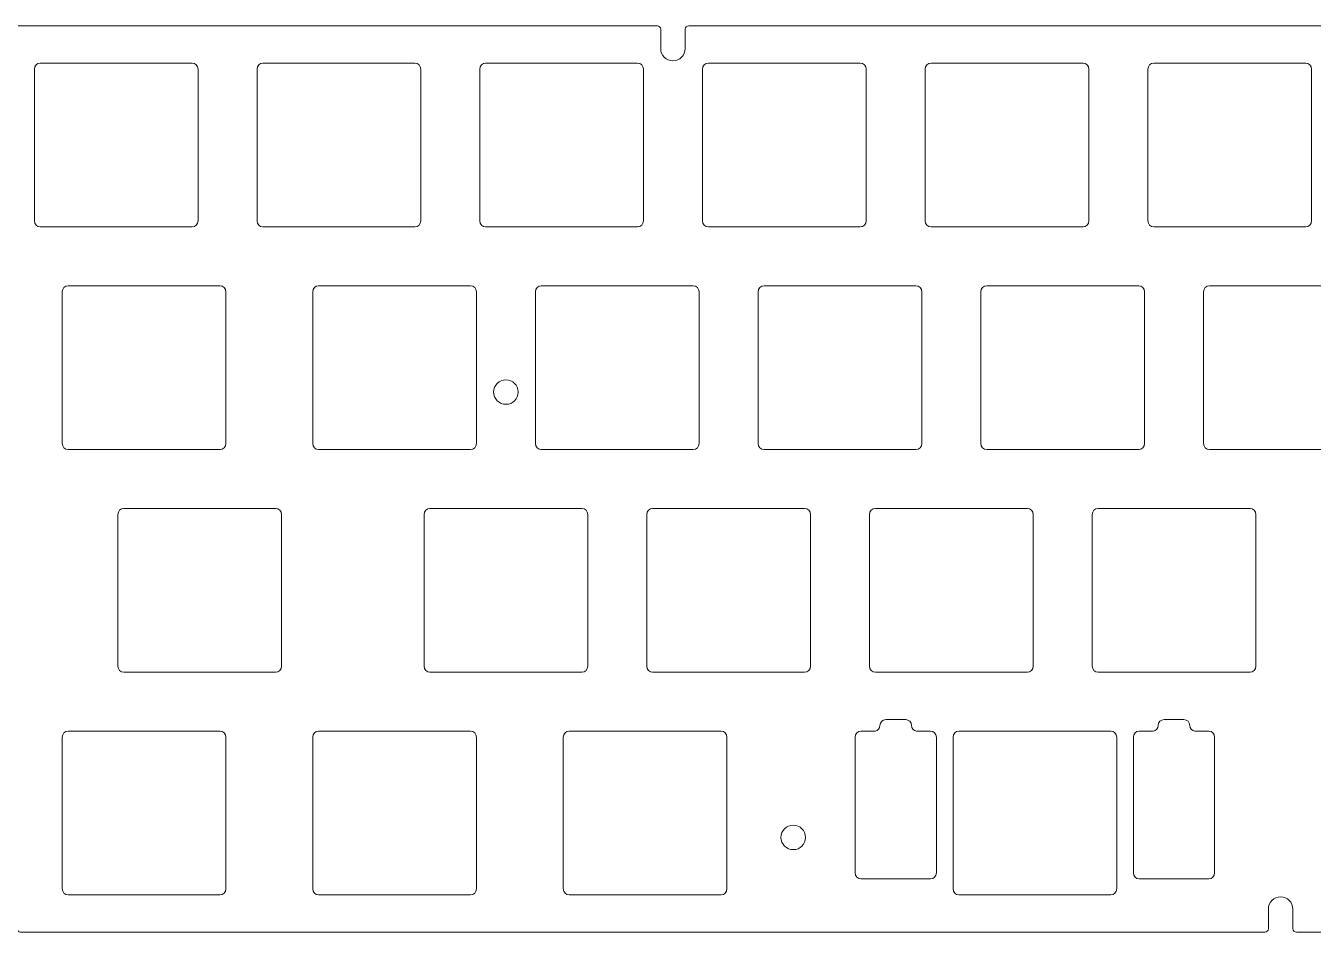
# Model space of a CAD drawing. Header units: millimetres. Extents: x -163 to 163, y -78 to -1.
# Drawn here: x -103 to 7.1, y -78.1 to -0.5 of the extents above; entities that cross this region are included whole.
import ezdxf

# ---------------------------------------------------------------- set-up
doc = ezdxf.new("R2010")
doc.units = ezdxf.units.MM
doc.header["$MEASUREMENT"] = 0
doc.layers.add('Layer 1', color=7, linetype='Continuous')

msp = doc.modelspace()

# ---------------------------------------------------------------- linework, layer by layer
at = {"layer": 'Layer 1', "lineweight": 9}
for points, knots in [([(-161.6501, -78.0785), (-162.1726, -78.0785), (-162.5999, -77.6509), (-162.5999, -77.1285), (-162.5999, -77.1285), (-162.5999, -77.1285), (-162.5999, -59.7034), (-162.5999, -59.7034), (-162.5999, -59.7034), (-162.5999, -59.5378), (-162.4656, -59.4035), (-162.2999, -59.4035), (-162.2999, -59.4035), (-162.2999, -59.4035), (-160.65, -59.4034), (-160.65, -59.4034), (-160.65, -59.4034), (-160.65, -59.4034), (-160.6498, -59.4035), (-160.6498, -59.4035), (-160.6498, -59.4035), (-160.0723, -59.4035), (-159.5999, -58.931), (-159.5999, -58.3536), (-159.5999, -58.3536), (-159.5999, -58.3536), (-159.5999, -58.3534), (-159.5999, -58.3534), (-159.5999, -58.3534), (-159.5999, -57.776), (-160.0723, -57.3035), (-160.6498, -57.3034), (-160.6498, -57.3034), (-160.6498, -57.3034), (-160.65, -57.3035), (-160.65, -57.3035), (-160.65, -57.3035), (-161.2333, -57.3035), (-161.7166, -57.3035), (-162.2999, -57.3035), (-162.2999, -57.3035), (-162.4656, -57.3035), (-162.5999, -57.1692), (-162.5999, -57.0034), (-162.5999, -57.0034), (-162.5999, -57.0034), (-162.5999, -1.4787), (-162.5999, -1.4787), (-162.5999, -1.4787), (-162.5999, -0.9563), (-162.1726, -0.5287), (-161.6501, -0.5287), (-161.6501, -0.5287), (-161.6501, -0.5287), (-144.2259, -0.5287), (-144.2259, -0.5287), (-144.2259, -0.5287), (-144.0602, -0.5287), (-143.9259, -0.663), (-143.9259, -0.8287), (-143.9259, -0.8287), (-143.9259, -0.8287), (-143.9259, -2.4786), (-143.9259, -2.4786), (-143.9259, -2.4786), (-143.9259, -2.4786), (-143.9259, -2.4788), (-143.9259, -2.4788), (-143.9259, -2.4788), (-143.9259, -3.0563), (-143.4535, -3.5287), (-142.8761, -3.5287), (-142.8761, -3.5287), (-142.8761, -3.5287), (-142.8758, -3.5287), (-142.8758, -3.5287), (-142.8758, -3.5287), (-142.2984, -3.5287), (-141.8259, -3.0563), (-141.8259, -2.4788), (-141.8259, -2.4788), (-141.8259, -2.4788), (-141.8259, -2.4786), (-141.8259, -2.4786), (-141.8259, -2.4786), (-141.8259, -1.862), (-141.8259, -1.4453), (-141.8259, -0.8287), (-141.8259, -0.8287), (-141.8259, -0.663), (-141.6916, -0.5287), (-141.5259, -0.5287), (-141.5259, -0.5287), (-141.5259, -0.5287), (-48.9756, -0.5287), (-48.9756, -0.5287), (-48.9756, -0.5287), (-48.8099, -0.5287), (-48.6756, -0.663), (-48.6756, -0.8287), (-48.6756, -0.8287), (-48.6756, -1.412), (-48.6756, -1.8953), (-48.6756, -2.4786), (-48.6756, -2.4786), (-48.6756, -2.4786), (-48.6756, -2.4788), (-48.6756, -2.4788), (-48.6756, -2.4788), (-48.6756, -3.0563), (-48.2032, -3.5287), (-47.6258, -3.5287), (-47.6258, -3.5287), (-47.6258, -3.5287), (-47.6255, -3.5287), (-47.6255, -3.5287), (-47.6255, -3.5287), (-47.0481, -3.5287), (-46.5756, -3.0563), (-46.5756, -2.4788), (-46.5756, -2.4788), (-46.5756, -2.4788), (-46.5756, -2.4786), (-46.5756, -2.4786), (-46.5756, -2.4786), (-46.5756, -1.8953), (-46.5756, -1.412), (-46.5756, -0.8287), (-46.5756, -0.8287), (-46.5756, -0.663), (-46.4413, -0.5287), (-46.2756, -0.5287), (-46.2756, -0.5287), (-46.2756, -0.5287), (46.2747, -0.5287), (46.2747, -0.5287), (46.2747, -0.5287), (46.4404, -0.5287), (46.5747, -0.663), (46.5747, -0.8287), (46.5747, -0.8287), (46.5747, -1.412), (46.5747, -1.8953), (46.5747, -2.4786), (46.5747, -2.4786), (46.5747, -2.4786), (46.5747, -2.4788), (46.5747, -2.4788), (46.5747, -2.4788), (46.5747, -3.0563), (47.0471, -3.5287), (47.6245, -3.5287), (47.6245, -3.5287), (47.6245, -3.5287), (47.6248, -3.5287), (47.6248, -3.5287), (47.6248, -3.5287), (48.2022, -3.5287), (48.6747, -3.0563), (48.6747, -2.4788), (48.6747, -2.4788), (48.6747, -2.4788), (48.6747, -2.4786), (48.6747, -2.4786), (48.6747, -2.4786), (48.6747, -2.4786), (48.6747, -0.8287), (48.6747, -0.8287), (48.6747, -0.8287), (48.6747, -0.663), (48.809, -0.5287), (48.9747, -0.5287), (48.9747, -0.5287), (48.9747, -0.5287), (141.5248, -0.5287), (141.5248, -0.5287), (141.5248, -0.5287), (141.6905, -0.5287), (141.8248, -0.663), (141.8248, -0.8287), (141.8248, -0.8287), (141.8248, -1.412), (141.8248, -1.8953), (141.8248, -2.4786), (141.8248, -2.4786), (141.8248, -2.4786), (141.8248, -2.4788), (141.8248, -2.4788), (141.8248, -2.4788), (141.8248, -3.0563), (142.2972, -3.5287), (142.8746, -3.5287), (142.8746, -3.5287), (142.8746, -3.5287), (142.8749, -3.5287), (142.8749, -3.5287), (142.8749, -3.5287), (143.4523, -3.5287), (143.9248, -3.0563), (143.9248, -2.4788), (143.9248, -2.4788), (143.9248, -2.4788), (143.9248, -2.4786), (143.9248, -2.4786), (143.9248, -2.4786), (143.9248, -1.8953), (143.9248, -1.412), (143.9248, -0.8287), (143.9248, -0.8287), (143.9248, -0.663), (144.0591, -0.5287), (144.2248, -0.5287), (144.2248, -0.5287), (144.2248, -0.5287), (161.6501, -0.5287), (161.6501, -0.5287), (161.6501, -0.5287), (162.1726, -0.5287), (162.5999, -0.9563), (162.5999, -1.4787), (162.5999, -1.4787), (162.5999, -1.4787), (162.5999, -57.0035), (162.5999, -57.0035), (162.5999, -57.0035), (162.5999, -57.1692), (162.4656, -57.3035), (162.2999, -57.3035), (162.2999, -57.3035), (161.7166, -57.3035), (161.2333, -57.3035), (160.65, -57.3035), (160.65, -57.3035), (160.65, -57.3035), (160.6498, -57.3035), (160.6498, -57.3035), (160.6498, -57.3035), (160.0723, -57.3035), (159.5999, -57.776), (159.5999, -58.3534), (159.5999, -58.3534), (159.5999, -58.3534), (159.5999, -58.3537), (159.5999, -58.3537), (159.5999, -58.3537), (159.5999, -58.9311), (160.0723, -59.4035), (160.6498, -59.4035), (160.6498, -59.4035), (160.6498, -59.4035), (160.65, -59.4035), (160.65, -59.4035), (160.65, -59.4035), (161.2333, -59.4035), (161.7166, -59.4035), (162.2999, -59.4035), (162.2999, -59.4035), (162.4656, -59.4035), (162.5999, -59.5378), (162.5999, -59.7035), (162.5999, -59.7035), (162.5999, -59.7035), (162.5999, -77.1285), (162.5999, -77.1285), (162.5999, -77.1285), (162.5999, -77.6509), (162.1726, -78.0785), (161.6501, -78.0785), (161.6501, -78.0785), (161.6501, -78.0785), (106.1257, -78.0785), (106.1257, -78.0785), (106.1257, -78.0785), (105.96, -78.0785), (105.8257, -77.9442), (105.8257, -77.7785), (105.8257, -77.7785), (105.8257, -77.1952), (105.8257, -76.6877), (105.8257, -76.1044), (105.8257, -76.1044), (105.8257, -76.1044), (105.8257, -76.1042), (105.8257, -76.1042), (105.8257, -76.1042), (105.8257, -75.5267), (105.3533, -75.0543), (104.7759, -75.0543), (104.7759, -75.0543), (104.7759, -75.0543), (104.7756, -75.0543), (104.7756, -75.0543), (104.7756, -75.0543), (104.1982, -75.0543), (103.7257, -75.5267), (103.7257, -76.1042), (103.7257, -76.1042), (103.7257, -76.1042), (103.7257, -76.1044), (103.7257, -76.1044), (103.7257, -76.1044), (103.7257, -76.6877), (103.7257, -77.1952), (103.7257, -77.7785), (103.7257, -77.7785), (103.7257, -77.9442), (103.5914, -78.0785), (103.4257, -78.0785), (103.4257, -78.0785), (103.4257, -78.0785), (5.7039, -78.0785), (5.7039, -78.0785), (5.7039, -78.0785), (5.5382, -78.0785), (5.4039, -77.9442), (5.4039, -77.7785), (5.4039, -77.7785), (5.4039, -77.1869), (5.4039, -76.6952), (5.4039, -76.1036), (5.4039, -76.1036), (5.4039, -76.1036), (5.4039, -76.1034), (5.4039, -76.1034), (5.4039, -76.1034), (5.4039, -75.5259), (4.9315, -75.0535), (4.3541, -75.0535), (4.3541, -75.0535), (4.3541, -75.0535), (4.3538, -75.0535), (4.3538, -75.0535), (4.3538, -75.0535), (3.7764, -75.0535), (3.3039, -75.5259), (3.3039, -76.1034), (3.3039, -76.1034), (3.3039, -76.1034), (3.3039, -76.1036), (3.3039, -76.1036), (3.3039, -76.1036), (3.3039, -76.6952), (3.3039, -77.1869), (3.3039, -77.7785), (3.3039, -77.7785), (3.3039, -77.9442), (3.1696, -78.0785), (3.0039, -78.0785), (3.0039, -78.0785), (3.0039, -78.0785), (-103.4224, -78.0785), (-103.4224, -78.0785), (-103.4224, -78.0785), (-103.5881, -78.0785), (-103.7224, -77.9442), (-103.7224, -77.7785), (-103.7224, -77.7785), (-103.7224, -77.1869), (-103.7224, -76.6952), (-103.7224, -76.1036), (-103.7224, -76.1036), (-103.7224, -76.1036), (-103.7224, -76.1034), (-103.7224, -76.1034), (-103.7224, -76.1034), (-103.7224, -75.5259), (-104.1948, -75.0535), (-104.7722, -75.0535), (-104.7722, -75.0535), (-104.7722, -75.0535), (-104.7725, -75.0535), (-104.7725, -75.0535), (-104.7725, -75.0535), (-105.3499, -75.0535), (-105.8224, -75.5259), (-105.8224, -76.1034), (-105.8224, -76.1034), (-105.8224, -76.1034), (-105.8224, -76.1036), (-105.8224, -76.1036), (-105.8224, -76.1036), (-105.8224, -76.6952), (-105.8224, -77.1869), (-105.8224, -77.7785), (-105.8224, -77.7785), (-105.8224, -77.9442), (-105.9567, -78.0785), (-106.1224, -78.0785), (-106.1224, -78.0785), (-106.1224, -78.0785), (-161.6501, -78.0785), (-161.6501, -78.0785)], [0, 0, 0, 0, 0.01010101, 0.01010101, 0.01010101, 0.01010101, 0.02020202, 0.02020202, 0.02020202, 0.02020202, 0.03030303, 0.03030303, 0.03030303, 0.03030303, 0.04040404, 0.04040404, 0.04040404, 0.04040404, 0.05050505, 0.05050505, 0.05050505, 0.05050505, 0.06060606, 0.06060606, 0.06060606, 0.06060606, 0.07070707, 0.07070707, 0.07070707, 0.07070707, 0.08080808, 0.08080808, 0.08080808, 0.08080808, 0.09090909, 0.09090909, 0.09090909, 0.09090909, 0.1010101, 0.1010101, 0.1010101, 0.1010101, 0.11111111, 0.11111111, 0.11111111, 0.11111111, 0.12121212, 0.12121212, 0.12121212, 0.12121212, 0.13131313, 0.13131313, 0.13131313, 0.13131313, 0.14141414, 0.14141414, 0.14141414, 0.14141414, 0.15151515, 0.15151515, 0.15151515, 0.15151515, 0.16161616, 0.16161616, 0.16161616, 0.16161616, 0.17171717, 0.17171717, 0.17171717, 0.17171717, 0.18181818, 0.18181818, 0.18181818, 0.18181818, 0.19191919, 0.19191919, 0.19191919, 0.19191919, 0.2020202, 0.2020202, 0.2020202, 0.2020202, 0.21212121, 0.21212121, 0.21212121, 0.21212121, 0.22222222, 0.22222222, 0.22222222, 0.22222222, 0.23232323, 0.23232323, 0.23232323, 0.23232323, 0.24242424, 0.24242424, 0.24242424, 0.24242424, 0.25252525, 0.25252525, 0.25252525, 0.25252525, 0.26262626, 0.26262626, 0.26262626, 0.26262626, 0.27272727, 0.27272727, 0.27272727, 0.27272727, 0.28282828, 0.28282828, 0.28282828, 0.28282828, 0.29292929, 0.29292929, 0.29292929, 0.29292929, 0.3030303, 0.3030303, 0.3030303, 0.3030303, 0.31313131, 0.31313131, 0.31313131, 0.31313131, 0.32323232, 0.32323232, 0.32323232, 0.32323232, 0.33333333, 0.33333333, 0.33333333, 0.33333333, 0.34343434, 0.34343434, 0.34343434, 0.34343434, 0.35353535, 0.35353535, 0.35353535, 0.35353535, 0.36363636, 0.36363636, 0.36363636, 0.36363636, 0.37373737, 0.37373737, 0.37373737, 0.37373737, 0.38383838, 0.38383838, 0.38383838, 0.38383838, 0.39393939, 0.39393939, 0.39393939, 0.39393939, 0.4040404, 0.4040404, 0.4040404, 0.4040404, 0.41414141, 0.41414141, 0.41414141, 0.41414141, 0.42424242, 0.42424242, 0.42424242, 0.42424242, 0.43434343, 0.43434343, 0.43434343, 0.43434343, 0.44444444, 0.44444444, 0.44444444, 0.44444444, 0.45454545, 0.45454545, 0.45454545, 0.45454545, 0.46464646, 0.46464646, 0.46464646, 0.46464646, 0.47474747, 0.47474747, 0.47474747, 0.47474747, 0.48484848, 0.48484848, 0.48484848, 0.48484848, 0.49494949, 0.49494949, 0.49494949, 0.49494949, 0.50505051, 0.50505051, 0.50505051, 0.50505051, 0.51515152, 0.51515152, 0.51515152, 0.51515152, 0.52525253, 0.52525253, 0.52525253, 0.52525253, 0.53535354, 0.53535354, 0.53535354, 0.53535354, 0.54545455, 0.54545455, 0.54545455, 0.54545455, 0.55555556, 0.55555556, 0.55555556, 0.55555556, 0.56565657, 0.56565657, 0.56565657, 0.56565657, 0.57575758, 0.57575758, 0.57575758, 0.57575758, 0.58585859, 0.58585859, 0.58585859, 0.58585859, 0.5959596, 0.5959596, 0.5959596, 0.5959596, 0.60606061, 0.60606061, 0.60606061, 0.60606061, 0.61616162, 0.61616162, 0.61616162, 0.61616162, 0.62626263, 0.62626263, 0.62626263, 0.62626263, 0.63636364, 0.63636364, 0.63636364, 0.63636364, 0.64646465, 0.64646465, 0.64646465, 0.64646465, 0.65656566, 0.65656566, 0.65656566, 0.65656566, 0.66666667, 0.66666667, 0.66666667, 0.66666667, 0.67676768, 0.67676768, 0.67676768, 0.67676768, 0.68686869, 0.68686869, 0.68686869, 0.68686869, 0.6969697, 0.6969697, 0.6969697, 0.6969697, 0.70707071, 0.70707071, 0.70707071, 0.70707071, 0.71717172, 0.71717172, 0.71717172, 0.71717172, 0.72727273, 0.72727273, 0.72727273, 0.72727273, 0.73737374, 0.73737374, 0.73737374, 0.73737374, 0.74747475, 0.74747475, 0.74747475, 0.74747475, 0.75757576, 0.75757576, 0.75757576, 0.75757576, 0.76767677, 0.76767677, 0.76767677, 0.76767677, 0.77777778, 0.77777778, 0.77777778, 0.77777778, 0.78787879, 0.78787879, 0.78787879, 0.78787879, 0.7979798, 0.7979798, 0.7979798, 0.7979798, 0.80808081, 0.80808081, 0.80808081, 0.80808081, 0.81818182, 0.81818182, 0.81818182, 0.81818182, 0.82828283, 0.82828283, 0.82828283, 0.82828283, 0.83838384, 0.83838384, 0.83838384, 0.83838384, 0.84848485, 0.84848485, 0.84848485, 0.84848485, 0.85858586, 0.85858586, 0.85858586, 0.85858586, 0.86868687, 0.86868687, 0.86868687, 0.86868687, 0.87878788, 0.87878788, 0.87878788, 0.87878788, 0.88888889, 0.88888889, 0.88888889, 0.88888889, 0.8989899, 0.8989899, 0.8989899, 0.8989899, 0.90909091, 0.90909091, 0.90909091, 0.90909091, 0.91919192, 0.91919192, 0.91919192, 0.91919192, 0.92929293, 0.92929293, 0.92929293, 0.92929293, 0.93939394, 0.93939394, 0.93939394, 0.93939394, 0.94949495, 0.94949495, 0.94949495, 0.94949495, 0.95959596, 0.95959596, 0.95959596, 0.95959596, 0.96969697, 0.96969697, 0.96969697, 0.96969697, 0.97979798, 0.97979798, 0.97979798, 0.97979798, 1, 1, 1, 1]), ([(-101.7497, -3.7289), (-101.7497, -3.7289), (-88.7495, -3.7289), (-88.7495, -3.7289), (-88.7495, -3.7289), (-88.4745, -3.7289), (-88.2496, -3.9539), (-88.2496, -4.2289), (-88.2496, -4.2289), (-88.2496, -4.2289), (-88.2496, -17.2289), (-88.2496, -17.2289), (-88.2496, -17.2289), (-88.2496, -17.5039), (-88.4745, -17.7289), (-88.7495, -17.7289), (-88.7495, -17.7289), (-88.7495, -17.7289), (-101.7497, -17.7289), (-101.7497, -17.7289), (-101.7497, -17.7289), (-102.0247, -17.7289), (-102.2496, -17.5039), (-102.2496, -17.2289), (-102.2496, -17.2289), (-102.2496, -17.2289), (-102.2496, -4.2289), (-102.2496, -4.2289), (-102.2496, -4.2289), (-102.2496, -3.9539), (-102.0247, -3.7289), (-101.7497, -3.7289)], [0, 0, 0, 0, 0.11111111, 0.11111111, 0.11111111, 0.11111111, 0.22222222, 0.22222222, 0.22222222, 0.22222222, 0.33333333, 0.33333333, 0.33333333, 0.33333333, 0.44444444, 0.44444444, 0.44444444, 0.44444444, 0.55555556, 0.55555556, 0.55555556, 0.55555556, 0.66666667, 0.66666667, 0.66666667, 0.66666667, 0.77777778, 0.77777778, 0.77777778, 0.77777778, 1, 1, 1, 1]), ([(-82.6995, -3.7289), (-82.6995, -3.7289), (-69.6993, -3.7289), (-69.6993, -3.7289), (-69.6993, -3.7289), (-69.4243, -3.7289), (-69.1994, -3.9539), (-69.1994, -4.2289), (-69.1994, -4.2289), (-69.1994, -4.2289), (-69.1994, -17.2289), (-69.1994, -17.2289), (-69.1994, -17.2289), (-69.1994, -17.5039), (-69.4243, -17.7289), (-69.6993, -17.7289), (-69.6993, -17.7289), (-69.6993, -17.7289), (-82.6995, -17.7289), (-82.6995, -17.7289), (-82.6995, -17.7289), (-82.9745, -17.7289), (-83.1994, -17.5039), (-83.1994, -17.2289), (-83.1994, -17.2289), (-83.1994, -17.2289), (-83.1994, -4.2289), (-83.1994, -4.2289), (-83.1994, -4.2289), (-83.1994, -3.9539), (-82.9745, -3.7289), (-82.6995, -3.7289)], [0, 0, 0, 0, 0.11111111, 0.11111111, 0.11111111, 0.11111111, 0.22222222, 0.22222222, 0.22222222, 0.22222222, 0.33333333, 0.33333333, 0.33333333, 0.33333333, 0.44444444, 0.44444444, 0.44444444, 0.44444444, 0.55555556, 0.55555556, 0.55555556, 0.55555556, 0.66666667, 0.66666667, 0.66666667, 0.66666667, 0.77777778, 0.77777778, 0.77777778, 0.77777778, 1, 1, 1, 1]), ([(-63.6495, -3.7289), (-63.6495, -3.7289), (-50.6493, -3.7289), (-50.6493, -3.7289), (-50.6493, -3.7289), (-50.3743, -3.7289), (-50.1494, -3.9539), (-50.1494, -4.2289), (-50.1494, -4.2289), (-50.1494, -4.2289), (-50.1494, -17.2289), (-50.1494, -17.2289), (-50.1494, -17.2289), (-50.1494, -17.5039), (-50.3743, -17.7289), (-50.6493, -17.7289), (-50.6493, -17.7289), (-50.6493, -17.7289), (-63.6495, -17.7289), (-63.6495, -17.7289), (-63.6495, -17.7289), (-63.9245, -17.7289), (-64.1494, -17.5039), (-64.1494, -17.2289), (-64.1494, -17.2289), (-64.1494, -17.2289), (-64.1494, -4.2289), (-64.1494, -4.2289), (-64.1494, -4.2289), (-64.1494, -3.9539), (-63.9245, -3.7289), (-63.6495, -3.7289)], [0, 0, 0, 0, 0.11111111, 0.11111111, 0.11111111, 0.11111111, 0.22222222, 0.22222222, 0.22222222, 0.22222222, 0.33333333, 0.33333333, 0.33333333, 0.33333333, 0.44444444, 0.44444444, 0.44444444, 0.44444444, 0.55555556, 0.55555556, 0.55555556, 0.55555556, 0.66666667, 0.66666667, 0.66666667, 0.66666667, 0.77777778, 0.77777778, 0.77777778, 0.77777778, 1, 1, 1, 1]), ([(-44.5997, -3.7289), (-44.5997, -3.7289), (-31.5995, -3.7289), (-31.5995, -3.7289), (-31.5995, -3.7289), (-31.3245, -3.7289), (-31.0996, -3.9539), (-31.0996, -4.2289), (-31.0996, -4.2289), (-31.0996, -4.2289), (-31.0996, -17.2289), (-31.0996, -17.2289), (-31.0996, -17.2289), (-31.0996, -17.5039), (-31.3245, -17.7289), (-31.5995, -17.7289), (-31.5995, -17.7289), (-31.5995, -17.7289), (-44.5997, -17.7289), (-44.5997, -17.7289), (-44.5997, -17.7289), (-44.8747, -17.7289), (-45.0996, -17.5039), (-45.0996, -17.2289), (-45.0996, -17.2289), (-45.0996, -17.2289), (-45.0996, -4.2289), (-45.0996, -4.2289), (-45.0996, -4.2289), (-45.0996, -3.9539), (-44.8747, -3.7289), (-44.5997, -3.7289)], [0, 0, 0, 0, 0.11111111, 0.11111111, 0.11111111, 0.11111111, 0.22222222, 0.22222222, 0.22222222, 0.22222222, 0.33333333, 0.33333333, 0.33333333, 0.33333333, 0.44444444, 0.44444444, 0.44444444, 0.44444444, 0.55555556, 0.55555556, 0.55555556, 0.55555556, 0.66666667, 0.66666667, 0.66666667, 0.66666667, 0.77777778, 0.77777778, 0.77777778, 0.77777778, 1, 1, 1, 1]), ([(-25.5495, -3.7289), (-25.5495, -3.7289), (-12.5493, -3.7289), (-12.5493, -3.7289), (-12.5493, -3.7289), (-12.2743, -3.7289), (-12.0494, -3.9539), (-12.0494, -4.2289), (-12.0494, -4.2289), (-12.0494, -4.2289), (-12.0494, -17.2289), (-12.0494, -17.2289), (-12.0494, -17.2289), (-12.0494, -17.5039), (-12.2743, -17.7289), (-12.5493, -17.7289), (-12.5493, -17.7289), (-12.5493, -17.7289), (-25.5495, -17.7289), (-25.5495, -17.7289), (-25.5495, -17.7289), (-25.8245, -17.7289), (-26.0494, -17.5039), (-26.0494, -17.2289), (-26.0494, -17.2289), (-26.0494, -17.2289), (-26.0494, -4.2289), (-26.0494, -4.2289), (-26.0494, -4.2289), (-26.0494, -3.9539), (-25.8245, -3.7289), (-25.5495, -3.7289)], [0, 0, 0, 0, 0.11111111, 0.11111111, 0.11111111, 0.11111111, 0.22222222, 0.22222222, 0.22222222, 0.22222222, 0.33333333, 0.33333333, 0.33333333, 0.33333333, 0.44444444, 0.44444444, 0.44444444, 0.44444444, 0.55555556, 0.55555556, 0.55555556, 0.55555556, 0.66666667, 0.66666667, 0.66666667, 0.66666667, 0.77777778, 0.77777778, 0.77777778, 0.77777778, 1, 1, 1, 1]), ([(-6.4995, -3.7289), (-6.4995, -3.7289), (6.5007, -3.7289), (6.5007, -3.7289), (6.5007, -3.7289), (6.7757, -3.7289), (7.0006, -3.9539), (7.0006, -4.2289), (7.0006, -4.2289), (7.0006, -4.2289), (7.0006, -17.2289), (7.0006, -17.2289), (7.0006, -17.2289), (7.0006, -17.5039), (6.7757, -17.7289), (6.5007, -17.7289), (6.5007, -17.7289), (6.5007, -17.7289), (-6.4995, -17.7289), (-6.4995, -17.7289), (-6.4995, -17.7289), (-6.7745, -17.7289), (-6.9994, -17.5039), (-6.9994, -17.2289), (-6.9994, -17.2289), (-6.9994, -17.2289), (-6.9994, -4.2289), (-6.9994, -4.2289), (-6.9994, -4.2289), (-6.9994, -3.9539), (-6.7745, -3.7289), (-6.4995, -3.7289)], [0, 0, 0, 0, 0.11111111, 0.11111111, 0.11111111, 0.11111111, 0.22222222, 0.22222222, 0.22222222, 0.22222222, 0.33333333, 0.33333333, 0.33333333, 0.33333333, 0.44444444, 0.44444444, 0.44444444, 0.44444444, 0.55555556, 0.55555556, 0.55555556, 0.55555556, 0.66666667, 0.66666667, 0.66666667, 0.66666667, 0.77777778, 0.77777778, 0.77777778, 0.77777778, 1, 1, 1, 1]), ([(-99.3687, -22.7784), (-99.3687, -22.7784), (-86.3685, -22.7784), (-86.3685, -22.7784), (-86.3685, -22.7784), (-86.0935, -22.7784), (-85.8686, -23.0034), (-85.8686, -23.2784), (-85.8686, -23.2784), (-85.8686, -23.2784), (-85.8686, -36.2784), (-85.8686, -36.2784), (-85.8686, -36.2784), (-85.8686, -36.5534), (-86.0935, -36.7784), (-86.3685, -36.7784), (-86.3685, -36.7784), (-86.3685, -36.7784), (-99.3687, -36.7784), (-99.3687, -36.7784), (-99.3687, -36.7784), (-99.6437, -36.7784), (-99.8686, -36.5534), (-99.8686, -36.2784), (-99.8686, -36.2784), (-99.8686, -36.2784), (-99.8686, -23.2784), (-99.8686, -23.2784), (-99.8686, -23.2784), (-99.8686, -23.0034), (-99.6437, -22.7784), (-99.3687, -22.7784)], [0, 0, 0, 0, 0.11111111, 0.11111111, 0.11111111, 0.11111111, 0.22222222, 0.22222222, 0.22222222, 0.22222222, 0.33333333, 0.33333333, 0.33333333, 0.33333333, 0.44444444, 0.44444444, 0.44444444, 0.44444444, 0.55555556, 0.55555556, 0.55555556, 0.55555556, 0.66666667, 0.66666667, 0.66666667, 0.66666667, 0.77777778, 0.77777778, 0.77777778, 0.77777778, 1, 1, 1, 1]), ([(-77.9374, -22.7784), (-77.9374, -22.7784), (-64.9372, -22.7784), (-64.9372, -22.7784), (-64.9372, -22.7784), (-64.6622, -22.7784), (-64.4373, -23.0034), (-64.4373, -23.2784), (-64.4373, -23.2784), (-64.4373, -23.2784), (-64.4373, -36.2784), (-64.4373, -36.2784), (-64.4373, -36.2784), (-64.4373, -36.5534), (-64.6622, -36.7784), (-64.9372, -36.7784), (-64.9372, -36.7784), (-64.9372, -36.7784), (-77.9374, -36.7784), (-77.9374, -36.7784), (-77.9374, -36.7784), (-78.2124, -36.7784), (-78.4373, -36.5534), (-78.4373, -36.2784), (-78.4373, -36.2784), (-78.4373, -36.2784), (-78.4373, -23.2784), (-78.4373, -23.2784), (-78.4373, -23.2784), (-78.4373, -23.0034), (-78.2124, -22.7784), (-77.9374, -22.7784)], [0, 0, 0, 0, 0.11111111, 0.11111111, 0.11111111, 0.11111111, 0.22222222, 0.22222222, 0.22222222, 0.22222222, 0.33333333, 0.33333333, 0.33333333, 0.33333333, 0.44444444, 0.44444444, 0.44444444, 0.44444444, 0.55555556, 0.55555556, 0.55555556, 0.55555556, 0.66666667, 0.66666667, 0.66666667, 0.66666667, 0.77777778, 0.77777778, 0.77777778, 0.77777778, 1, 1, 1, 1]), ([(-58.8874, -22.7784), (-58.8874, -22.7784), (-45.8872, -22.7784), (-45.8872, -22.7784), (-45.8872, -22.7784), (-45.6122, -22.7784), (-45.3873, -23.0034), (-45.3873, -23.2784), (-45.3873, -23.2784), (-45.3873, -23.2784), (-45.3873, -36.2784), (-45.3873, -36.2784), (-45.3873, -36.2784), (-45.3873, -36.5534), (-45.6122, -36.7784), (-45.8872, -36.7784), (-45.8872, -36.7784), (-45.8872, -36.7784), (-58.8874, -36.7784), (-58.8874, -36.7784), (-58.8874, -36.7784), (-59.1624, -36.7784), (-59.3873, -36.5534), (-59.3873, -36.2784), (-59.3873, -36.2784), (-59.3873, -36.2784), (-59.3873, -23.2784), (-59.3873, -23.2784), (-59.3873, -23.2784), (-59.3873, -23.0034), (-59.1624, -22.7784), (-58.8874, -22.7784)], [0, 0, 0, 0, 0.11111111, 0.11111111, 0.11111111, 0.11111111, 0.22222222, 0.22222222, 0.22222222, 0.22222222, 0.33333333, 0.33333333, 0.33333333, 0.33333333, 0.44444444, 0.44444444, 0.44444444, 0.44444444, 0.55555556, 0.55555556, 0.55555556, 0.55555556, 0.66666667, 0.66666667, 0.66666667, 0.66666667, 0.77777778, 0.77777778, 0.77777778, 0.77777778, 1, 1, 1, 1]), ([(-39.8376, -22.7784), (-39.8376, -22.7784), (-26.8374, -22.7784), (-26.8374, -22.7784), (-26.8374, -22.7784), (-26.5624, -22.7784), (-26.3375, -23.0034), (-26.3375, -23.2784), (-26.3375, -23.2784), (-26.3375, -23.2784), (-26.3375, -36.2784), (-26.3375, -36.2784), (-26.3375, -36.2784), (-26.3375, -36.5534), (-26.5624, -36.7784), (-26.8374, -36.7784), (-26.8374, -36.7784), (-26.8374, -36.7784), (-39.8376, -36.7784), (-39.8376, -36.7784), (-39.8376, -36.7784), (-40.1126, -36.7784), (-40.3375, -36.5534), (-40.3375, -36.2784), (-40.3375, -36.2784), (-40.3375, -36.2784), (-40.3375, -23.2784), (-40.3375, -23.2784), (-40.3375, -23.2784), (-40.3375, -23.0034), (-40.1126, -22.7784), (-39.8376, -22.7784)], [0, 0, 0, 0, 0.11111111, 0.11111111, 0.11111111, 0.11111111, 0.22222222, 0.22222222, 0.22222222, 0.22222222, 0.33333333, 0.33333333, 0.33333333, 0.33333333, 0.44444444, 0.44444444, 0.44444444, 0.44444444, 0.55555556, 0.55555556, 0.55555556, 0.55555556, 0.66666667, 0.66666667, 0.66666667, 0.66666667, 0.77777778, 0.77777778, 0.77777778, 0.77777778, 1, 1, 1, 1]), ([(-20.7874, -22.7784), (-20.7874, -22.7784), (-7.7872, -22.7784), (-7.7872, -22.7784), (-7.7872, -22.7784), (-7.5122, -22.7784), (-7.2873, -23.0034), (-7.2873, -23.2784), (-7.2873, -23.2784), (-7.2873, -23.2784), (-7.2873, -36.2784), (-7.2873, -36.2784), (-7.2873, -36.2784), (-7.2873, -36.5534), (-7.5122, -36.7784), (-7.7872, -36.7784), (-7.7872, -36.7784), (-7.7872, -36.7784), (-20.7874, -36.7784), (-20.7874, -36.7784), (-20.7874, -36.7784), (-21.0624, -36.7784), (-21.2873, -36.5534), (-21.2873, -36.2784), (-21.2873, -36.2784), (-21.2873, -36.2784), (-21.2873, -23.2784), (-21.2873, -23.2784), (-21.2873, -23.2784), (-21.2873, -23.0034), (-21.0624, -22.7784), (-20.7874, -22.7784)], [0, 0, 0, 0, 0.11111111, 0.11111111, 0.11111111, 0.11111111, 0.22222222, 0.22222222, 0.22222222, 0.22222222, 0.33333333, 0.33333333, 0.33333333, 0.33333333, 0.44444444, 0.44444444, 0.44444444, 0.44444444, 0.55555556, 0.55555556, 0.55555556, 0.55555556, 0.66666667, 0.66666667, 0.66666667, 0.66666667, 0.77777778, 0.77777778, 0.77777778, 0.77777778, 1, 1, 1, 1]), ([(-1.7374, -22.7784), (-1.7374, -22.7784), (11.2628, -22.7784), (11.2628, -22.7784), (11.2628, -22.7784), (11.5378, -22.7784), (11.7627, -23.0034), (11.7627, -23.2784), (11.7627, -23.2784), (11.7627, -23.2784), (11.7627, -36.2784), (11.7627, -36.2784), (11.7627, -36.2784), (11.7627, -36.5534), (11.5378, -36.7784), (11.2628, -36.7784), (11.2628, -36.7784), (11.2628, -36.7784), (-1.7374, -36.7784), (-1.7374, -36.7784), (-1.7374, -36.7784), (-2.0124, -36.7784), (-2.2373, -36.5534), (-2.2373, -36.2784), (-2.2373, -36.2784), (-2.2373, -36.2784), (-2.2373, -23.2784), (-2.2373, -23.2784), (-2.2373, -23.2784), (-2.2373, -23.0034), (-2.0124, -22.7784), (-1.7374, -22.7784)], [0, 0, 0, 0, 0.11111111, 0.11111111, 0.11111111, 0.11111111, 0.22222222, 0.22222222, 0.22222222, 0.22222222, 0.33333333, 0.33333333, 0.33333333, 0.33333333, 0.44444444, 0.44444444, 0.44444444, 0.44444444, 0.55555556, 0.55555556, 0.55555556, 0.55555556, 0.66666667, 0.66666667, 0.66666667, 0.66666667, 0.77777778, 0.77777778, 0.77777778, 0.77777778, 1, 1, 1, 1]), ([(-61.913, -30.8134), (-62.4929, -30.8134), (-62.963, -31.2835), (-62.963, -31.8634), (-62.963, -31.8634), (-62.963, -32.4433), (-62.4929, -32.9134), (-61.913, -32.9134), (-61.913, -32.9134), (-61.3331, -32.9134), (-60.863, -32.4433), (-60.863, -31.8634), (-60.863, -31.8634), (-60.863, -31.2835), (-61.3331, -30.8134), (-61.913, -30.8134)], [0, 0, 0, 0, 0.2, 0.2, 0.2, 0.2, 0.4, 0.4, 0.4, 0.4, 0.6, 0.6, 0.6, 0.6, 1, 1, 1, 1]), ([(-94.6062, -41.8284), (-94.6062, -41.8284), (-81.606, -41.8284), (-81.606, -41.8284), (-81.606, -41.8284), (-81.331, -41.8284), (-81.1061, -42.0534), (-81.1061, -42.3284), (-81.1061, -42.3284), (-81.1061, -42.3284), (-81.1061, -55.3284), (-81.1061, -55.3284), (-81.1061, -55.3284), (-81.1061, -55.6034), (-81.331, -55.8284), (-81.606, -55.8284), (-81.606, -55.8284), (-81.606, -55.8284), (-94.6062, -55.8284), (-94.6062, -55.8284), (-94.6062, -55.8284), (-94.8812, -55.8284), (-95.1061, -55.6034), (-95.1061, -55.3284), (-95.1061, -55.3284), (-95.1061, -55.3284), (-95.1061, -42.3284), (-95.1061, -42.3284), (-95.1061, -42.3284), (-95.1061, -42.0534), (-94.8812, -41.8284), (-94.6062, -41.8284)], [0, 0, 0, 0, 0.11111111, 0.11111111, 0.11111111, 0.11111111, 0.22222222, 0.22222222, 0.22222222, 0.22222222, 0.33333333, 0.33333333, 0.33333333, 0.33333333, 0.44444444, 0.44444444, 0.44444444, 0.44444444, 0.55555556, 0.55555556, 0.55555556, 0.55555556, 0.66666667, 0.66666667, 0.66666667, 0.66666667, 0.77777778, 0.77777778, 0.77777778, 0.77777778, 1, 1, 1, 1]), ([(-68.4124, -41.8284), (-68.4124, -41.8284), (-55.4122, -41.8284), (-55.4122, -41.8284), (-55.4122, -41.8284), (-55.1372, -41.8284), (-54.9123, -42.0534), (-54.9123, -42.3284), (-54.9123, -42.3284), (-54.9123, -42.3284), (-54.9123, -55.3284), (-54.9123, -55.3284), (-54.9123, -55.3284), (-54.9123, -55.6034), (-55.1372, -55.8284), (-55.4122, -55.8284), (-55.4122, -55.8284), (-55.4122, -55.8284), (-68.4124, -55.8284), (-68.4124, -55.8284), (-68.4124, -55.8284), (-68.6874, -55.8284), (-68.9123, -55.6034), (-68.9123, -55.3284), (-68.9123, -55.3284), (-68.9123, -55.3284), (-68.9123, -42.3284), (-68.9123, -42.3284), (-68.9123, -42.3284), (-68.9123, -42.0534), (-68.6874, -41.8284), (-68.4124, -41.8284)], [0, 0, 0, 0, 0.11111111, 0.11111111, 0.11111111, 0.11111111, 0.22222222, 0.22222222, 0.22222222, 0.22222222, 0.33333333, 0.33333333, 0.33333333, 0.33333333, 0.44444444, 0.44444444, 0.44444444, 0.44444444, 0.55555556, 0.55555556, 0.55555556, 0.55555556, 0.66666667, 0.66666667, 0.66666667, 0.66666667, 0.77777778, 0.77777778, 0.77777778, 0.77777778, 1, 1, 1, 1]), ([(-49.3624, -41.8284), (-49.3624, -41.8284), (-36.3622, -41.8284), (-36.3622, -41.8284), (-36.3622, -41.8284), (-36.0872, -41.8284), (-35.8623, -42.0534), (-35.8623, -42.3284), (-35.8623, -42.3284), (-35.8623, -42.3284), (-35.8623, -55.3284), (-35.8623, -55.3284), (-35.8623, -55.3284), (-35.8623, -55.6034), (-36.0872, -55.8284), (-36.3622, -55.8284), (-36.3622, -55.8284), (-36.3622, -55.8284), (-49.3624, -55.8284), (-49.3624, -55.8284), (-49.3624, -55.8284), (-49.6374, -55.8284), (-49.8623, -55.6034), (-49.8623, -55.3284), (-49.8623, -55.3284), (-49.8623, -55.3284), (-49.8623, -42.3284), (-49.8623, -42.3284), (-49.8623, -42.3284), (-49.8623, -42.0534), (-49.6374, -41.8284), (-49.3624, -41.8284)], [0, 0, 0, 0, 0.11111111, 0.11111111, 0.11111111, 0.11111111, 0.22222222, 0.22222222, 0.22222222, 0.22222222, 0.33333333, 0.33333333, 0.33333333, 0.33333333, 0.44444444, 0.44444444, 0.44444444, 0.44444444, 0.55555556, 0.55555556, 0.55555556, 0.55555556, 0.66666667, 0.66666667, 0.66666667, 0.66666667, 0.77777778, 0.77777778, 0.77777778, 0.77777778, 1, 1, 1, 1]), ([(-30.3126, -41.8284), (-30.3126, -41.8284), (-17.3124, -41.8284), (-17.3124, -41.8284), (-17.3124, -41.8284), (-17.0374, -41.8284), (-16.8125, -42.0534), (-16.8125, -42.3284), (-16.8125, -42.3284), (-16.8125, -42.3284), (-16.8125, -55.3284), (-16.8125, -55.3284), (-16.8125, -55.3284), (-16.8125, -55.6034), (-17.0374, -55.8284), (-17.3124, -55.8284), (-17.3124, -55.8284), (-17.3124, -55.8284), (-30.3126, -55.8284), (-30.3126, -55.8284), (-30.3126, -55.8284), (-30.5876, -55.8284), (-30.8125, -55.6034), (-30.8125, -55.3284), (-30.8125, -55.3284), (-30.8125, -55.3284), (-30.8125, -42.3284), (-30.8125, -42.3284), (-30.8125, -42.3284), (-30.8125, -42.0534), (-30.5876, -41.8284), (-30.3126, -41.8284)], [0, 0, 0, 0, 0.11111111, 0.11111111, 0.11111111, 0.11111111, 0.22222222, 0.22222222, 0.22222222, 0.22222222, 0.33333333, 0.33333333, 0.33333333, 0.33333333, 0.44444444, 0.44444444, 0.44444444, 0.44444444, 0.55555556, 0.55555556, 0.55555556, 0.55555556, 0.66666667, 0.66666667, 0.66666667, 0.66666667, 0.77777778, 0.77777778, 0.77777778, 0.77777778, 1, 1, 1, 1]), ([(-11.2624, -41.8284), (-11.2624, -41.8284), (1.7378, -41.8284), (1.7378, -41.8284), (1.7378, -41.8284), (2.0128, -41.8284), (2.2377, -42.0534), (2.2377, -42.3284), (2.2377, -42.3284), (2.2377, -42.3284), (2.2377, -55.3284), (2.2377, -55.3284), (2.2377, -55.3284), (2.2377, -55.6034), (2.0128, -55.8284), (1.7378, -55.8284), (1.7378, -55.8284), (1.7378, -55.8284), (-11.2624, -55.8284), (-11.2624, -55.8284), (-11.2624, -55.8284), (-11.5374, -55.8284), (-11.7623, -55.6034), (-11.7623, -55.3284), (-11.7623, -55.3284), (-11.7623, -55.3284), (-11.7623, -42.3284), (-11.7623, -42.3284), (-11.7623, -42.3284), (-11.7623, -42.0534), (-11.5374, -41.8284), (-11.2624, -41.8284)], [0, 0, 0, 0, 0.11111111, 0.11111111, 0.11111111, 0.11111111, 0.22222222, 0.22222222, 0.22222222, 0.22222222, 0.33333333, 0.33333333, 0.33333333, 0.33333333, 0.44444444, 0.44444444, 0.44444444, 0.44444444, 0.55555556, 0.55555556, 0.55555556, 0.55555556, 0.66666667, 0.66666667, 0.66666667, 0.66666667, 0.77777778, 0.77777778, 0.77777778, 0.77777778, 1, 1, 1, 1]), ([(-31.5432, -60.8783), (-31.5432, -60.8783), (-30.3376, -60.8783), (-30.3376, -60.8783), (-30.3376, -60.8783), (-30.1006, -60.8394), (-29.9184, -60.6323), (-29.9184, -60.385), (-29.9184, -60.385), (-29.9184, -60.111), (-29.6925, -59.885), (-29.4184, -59.885), (-29.4184, -59.885), (-29.4184, -59.885), (-27.7184, -59.885), (-27.7184, -59.885), (-27.7184, -59.885), (-27.4443, -59.885), (-27.2184, -60.1103), (-27.2184, -60.385), (-27.2184, -60.385), (-27.2184, -60.6323), (-27.0361, -60.8394), (-26.7992, -60.8783), (-26.7992, -60.8783), (-26.7992, -60.8783), (-25.5933, -60.8783), (-25.5933, -60.8783), (-25.5933, -60.8783), (-25.3183, -60.8783), (-25.0934, -61.1038), (-25.0934, -61.3783), (-25.0934, -61.3783), (-25.0934, -61.3783), (-25.0934, -73.0076), (-25.0934, -73.0076), (-25.0934, -73.0076), (-25.0934, -73.2821), (-25.3188, -73.5076), (-25.5933, -73.5076), (-25.5933, -73.5076), (-25.5933, -73.5076), (-31.5432, -73.5076), (-31.5432, -73.5076), (-31.5432, -73.5076), (-31.8177, -73.5076), (-32.0431, -73.2826), (-32.0431, -73.0076), (-32.0431, -73.0076), (-32.0431, -73.0076), (-32.0431, -61.3783), (-32.0431, -61.3783), (-32.0431, -61.3783), (-32.0431, -61.1033), (-31.8182, -60.8783), (-31.5432, -60.8783)], [0, 0, 0, 0, 0.06666667, 0.06666667, 0.06666667, 0.06666667, 0.13333333, 0.13333333, 0.13333333, 0.13333333, 0.2, 0.2, 0.2, 0.2, 0.26666667, 0.26666667, 0.26666667, 0.26666667, 0.33333333, 0.33333333, 0.33333333, 0.33333333, 0.4, 0.4, 0.4, 0.4, 0.46666667, 0.46666667, 0.46666667, 0.46666667, 0.53333333, 0.53333333, 0.53333333, 0.53333333, 0.6, 0.6, 0.6, 0.6, 0.66666667, 0.66666667, 0.66666667, 0.66666667, 0.73333333, 0.73333333, 0.73333333, 0.73333333, 0.8, 0.8, 0.8, 0.8, 0.86666667, 0.86666667, 0.86666667, 0.86666667, 1, 1, 1, 1]), ([(-7.7438, -60.8783), (-7.7438, -60.8783), (-6.5376, -60.8783), (-6.5376, -60.8783), (-6.5376, -60.8783), (-6.3006, -60.8394), (-6.1184, -60.6323), (-6.1184, -60.385), (-6.1184, -60.385), (-6.1184, -60.111), (-5.8925, -59.885), (-5.6184, -59.885), (-5.6184, -59.885), (-5.6184, -59.885), (-3.9184, -59.885), (-3.9184, -59.885), (-3.9184, -59.885), (-3.6443, -59.885), (-3.4184, -60.1103), (-3.4184, -60.385), (-3.4184, -60.385), (-3.4184, -60.6323), (-3.2361, -60.8394), (-2.9992, -60.8783), (-2.9992, -60.8783), (-2.9992, -60.8783), (-1.7939, -60.8783), (-1.7939, -60.8783), (-1.7939, -60.8783), (-1.5189, -60.8783), (-1.294, -61.1038), (-1.294, -61.3783), (-1.294, -61.3783), (-1.294, -61.3783), (-1.294, -73.0076), (-1.294, -73.0076), (-1.294, -73.0076), (-1.294, -73.2821), (-1.5194, -73.5076), (-1.7939, -73.5076), (-1.7939, -73.5076), (-1.7939, -73.5076), (-7.7438, -73.5076), (-7.7438, -73.5076), (-7.7438, -73.5076), (-8.0183, -73.5076), (-8.2437, -73.2826), (-8.2437, -73.0076), (-8.2437, -73.0076), (-8.2437, -73.0076), (-8.2437, -61.3783), (-8.2437, -61.3783), (-8.2437, -61.3783), (-8.2437, -61.1033), (-8.0188, -60.8783), (-7.7438, -60.8783)], [0, 0, 0, 0, 0.06666667, 0.06666667, 0.06666667, 0.06666667, 0.13333333, 0.13333333, 0.13333333, 0.13333333, 0.2, 0.2, 0.2, 0.2, 0.26666667, 0.26666667, 0.26666667, 0.26666667, 0.33333333, 0.33333333, 0.33333333, 0.33333333, 0.4, 0.4, 0.4, 0.4, 0.46666667, 0.46666667, 0.46666667, 0.46666667, 0.53333333, 0.53333333, 0.53333333, 0.53333333, 0.6, 0.6, 0.6, 0.6, 0.66666667, 0.66666667, 0.66666667, 0.66666667, 0.73333333, 0.73333333, 0.73333333, 0.73333333, 0.8, 0.8, 0.8, 0.8, 0.86666667, 0.86666667, 0.86666667, 0.86666667, 1, 1, 1, 1]), ([(-99.3687, -60.8783), (-99.3687, -60.8783), (-86.3685, -60.8783), (-86.3685, -60.8783), (-86.3685, -60.8783), (-86.0935, -60.8783), (-85.8686, -61.1033), (-85.8686, -61.3783), (-85.8686, -61.3783), (-85.8686, -61.3783), (-85.8686, -74.3783), (-85.8686, -74.3783), (-85.8686, -74.3783), (-85.8686, -74.6533), (-86.0935, -74.8783), (-86.3685, -74.8783), (-86.3685, -74.8783), (-86.3685, -74.8783), (-99.3687, -74.8783), (-99.3687, -74.8783), (-99.3687, -74.8783), (-99.6437, -74.8783), (-99.8686, -74.6533), (-99.8686, -74.3783), (-99.8686, -74.3783), (-99.8686, -74.3783), (-99.8686, -61.3783), (-99.8686, -61.3783), (-99.8686, -61.3783), (-99.8686, -61.1033), (-99.6437, -60.8783), (-99.3687, -60.8783)], [0, 0, 0, 0, 0.11111111, 0.11111111, 0.11111111, 0.11111111, 0.22222222, 0.22222222, 0.22222222, 0.22222222, 0.33333333, 0.33333333, 0.33333333, 0.33333333, 0.44444444, 0.44444444, 0.44444444, 0.44444444, 0.55555556, 0.55555556, 0.55555556, 0.55555556, 0.66666667, 0.66666667, 0.66666667, 0.66666667, 0.77777778, 0.77777778, 0.77777778, 0.77777778, 1, 1, 1, 1]), ([(-77.9375, -60.8783), (-77.9375, -60.8783), (-64.9373, -60.8783), (-64.9373, -60.8783), (-64.9373, -60.8783), (-64.6623, -60.8783), (-64.4374, -61.1033), (-64.4374, -61.3783), (-64.4374, -61.3783), (-64.4374, -61.3783), (-64.4374, -74.3783), (-64.4374, -74.3783), (-64.4374, -74.3783), (-64.4374, -74.6533), (-64.6623, -74.8783), (-64.9373, -74.8783), (-64.9373, -74.8783), (-64.9373, -74.8783), (-77.9375, -74.8783), (-77.9375, -74.8783), (-77.9375, -74.8783), (-78.2125, -74.8783), (-78.4374, -74.6533), (-78.4374, -74.3783), (-78.4374, -74.3783), (-78.4374, -74.3783), (-78.4374, -61.3783), (-78.4374, -61.3783), (-78.4374, -61.3783), (-78.4374, -61.1033), (-78.2125, -60.8783), (-77.9375, -60.8783)], [0, 0, 0, 0, 0.11111111, 0.11111111, 0.11111111, 0.11111111, 0.22222222, 0.22222222, 0.22222222, 0.22222222, 0.33333333, 0.33333333, 0.33333333, 0.33333333, 0.44444444, 0.44444444, 0.44444444, 0.44444444, 0.55555556, 0.55555556, 0.55555556, 0.55555556, 0.66666667, 0.66666667, 0.66666667, 0.66666667, 0.77777778, 0.77777778, 0.77777778, 0.77777778, 1, 1, 1, 1]), ([(-56.5061, -60.8783), (-56.5061, -60.8783), (-43.5059, -60.8783), (-43.5059, -60.8783), (-43.5059, -60.8783), (-43.2309, -60.8783), (-43.006, -61.1033), (-43.006, -61.3783), (-43.006, -61.3783), (-43.006, -61.3783), (-43.006, -74.3783), (-43.006, -74.3783), (-43.006, -74.3783), (-43.006, -74.6533), (-43.2309, -74.8783), (-43.5059, -74.8783), (-43.5059, -74.8783), (-43.5059, -74.8783), (-56.5061, -74.8783), (-56.5061, -74.8783), (-56.5061, -74.8783), (-56.7811, -74.8783), (-57.006, -74.6533), (-57.006, -74.3783), (-57.006, -74.3783), (-57.006, -74.3783), (-57.006, -61.3783), (-57.006, -61.3783), (-57.006, -61.3783), (-57.006, -61.1033), (-56.7811, -60.8783), (-56.5061, -60.8783)], [0, 0, 0, 0, 0.11111111, 0.11111111, 0.11111111, 0.11111111, 0.22222222, 0.22222222, 0.22222222, 0.22222222, 0.33333333, 0.33333333, 0.33333333, 0.33333333, 0.44444444, 0.44444444, 0.44444444, 0.44444444, 0.55555556, 0.55555556, 0.55555556, 0.55555556, 0.66666667, 0.66666667, 0.66666667, 0.66666667, 0.77777778, 0.77777778, 0.77777778, 0.77777778, 1, 1, 1, 1]), ([(-23.1687, -60.8783), (-23.1687, -60.8783), (-10.1685, -60.8783), (-10.1685, -60.8783), (-10.1685, -60.8783), (-9.8935, -60.8783), (-9.6686, -61.1033), (-9.6686, -61.3783), (-9.6686, -61.3783), (-9.6686, -61.3783), (-9.6686, -74.3783), (-9.6686, -74.3783), (-9.6686, -74.3783), (-9.6686, -74.6533), (-9.8935, -74.8783), (-10.1685, -74.8783), (-10.1685, -74.8783), (-10.1685, -74.8783), (-23.1687, -74.8783), (-23.1687, -74.8783), (-23.1687, -74.8783), (-23.4437, -74.8783), (-23.6686, -74.6533), (-23.6686, -74.3783), (-23.6686, -74.3783), (-23.6686, -74.3783), (-23.6686, -61.3783), (-23.6686, -61.3783), (-23.6686, -61.3783), (-23.6686, -61.1033), (-23.4437, -60.8783), (-23.1687, -60.8783)], [0, 0, 0, 0, 0.11111111, 0.11111111, 0.11111111, 0.11111111, 0.22222222, 0.22222222, 0.22222222, 0.22222222, 0.33333333, 0.33333333, 0.33333333, 0.33333333, 0.44444444, 0.44444444, 0.44444444, 0.44444444, 0.55555556, 0.55555556, 0.55555556, 0.55555556, 0.66666667, 0.66666667, 0.66666667, 0.66666667, 0.77777778, 0.77777778, 0.77777778, 0.77777778, 1, 1, 1, 1]), ([(-37.338, -68.9134), (-37.9179, -68.9134), (-38.388, -69.3835), (-38.388, -69.9634), (-38.388, -69.9634), (-38.388, -70.5433), (-37.9179, -71.0134), (-37.338, -71.0134), (-37.338, -71.0134), (-36.7581, -71.0134), (-36.288, -70.5433), (-36.288, -69.9634), (-36.288, -69.9634), (-36.288, -69.3835), (-36.7581, -68.9134), (-37.338, -68.9134)], [0, 0, 0, 0, 0.2, 0.2, 0.2, 0.2, 0.4, 0.4, 0.4, 0.4, 0.6, 0.6, 0.6, 0.6, 1, 1, 1, 1])]:
    msp.add_open_spline(points, degree=3, knots=knots, dxfattribs=at)

doc.saveas('drawing.dxf')
